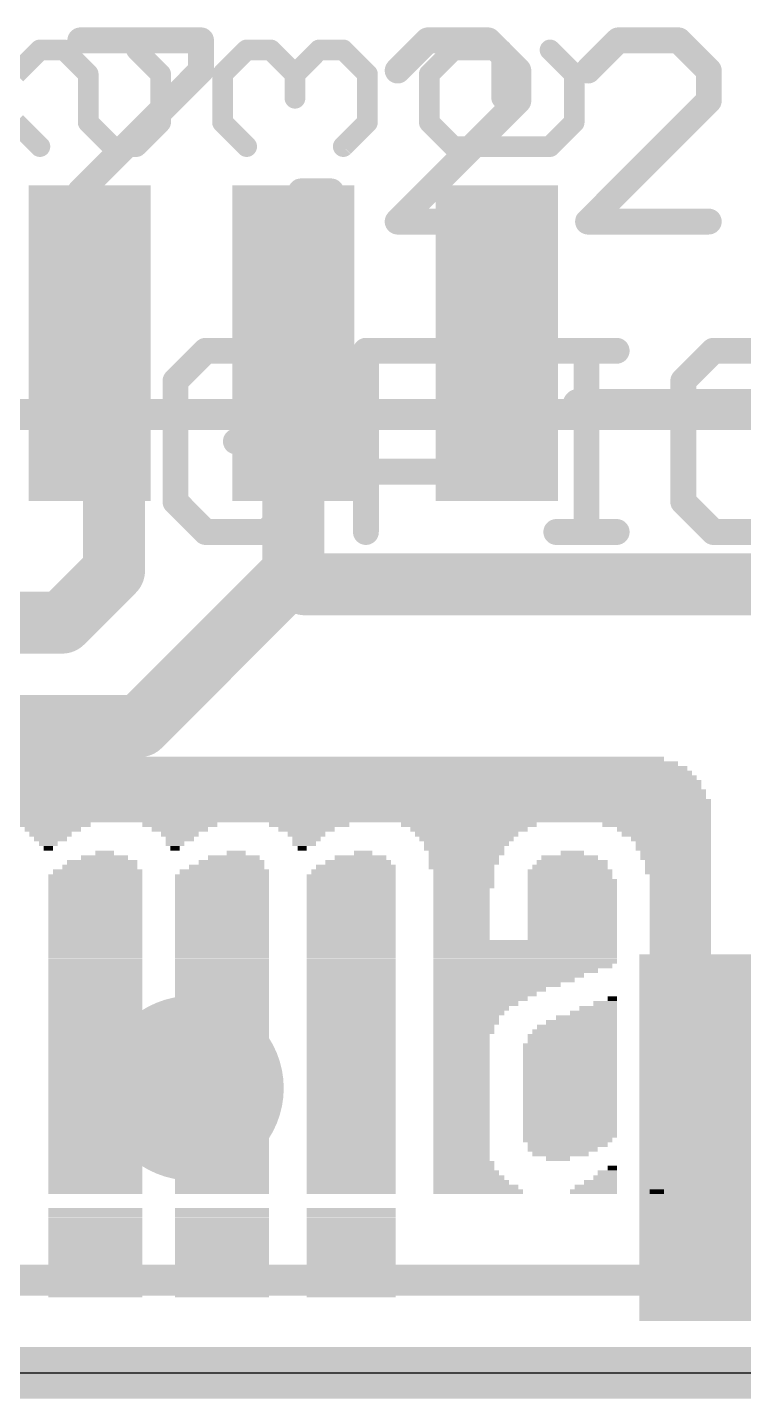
# Model space of a CAD drawing. Extents: x 0 to 65.2, y -0.5 to 30.7.
# Drawn here: x 10.5 to 14.02, y -0.13 to 6.6 of the extents above; entities that cross this region are included whole.
import ezdxf

# ---------------------------------------------------------------- set-up
doc = ezdxf.new("R2010")
doc.units = 0
for name, color, linetype in [('1', 12, 'CONTINUOUS'), ('16', 5, 'CONTINUOUS'), ('18', 110, 'CONTINUOUS'), ('20', 53, 'CONTINUOUS'), ('21', 40, 'CONTINUOUS'), ('22', 6, 'CONTINUOUS'), ('52', 253, 'CONTINUOUS')]:
    doc.layers.add(name, color=color, linetype=linetype)

# ---------------------------------------------------------------- blocks, each defined once
blk = doc.blocks.new('RECT')
blk.add_solid([(-0.5, -0.5), (0.5, -0.5), (-0.5, 0.5), (0.5, 0.5)])
blk = doc.blocks.new('ROUNDV')
at = {"const_width": 0.5}
blk.add_lwpolyline([(0, -0.25, 1), (0, 0.25, 1), (0, -0.25)], format="xyb", dxfattribs=at)

msp = doc.modelspace()

# ---------------------------------------------------------------- linework, layer by layer
at = {"layer": '1', "const_width": 0.254}
msp.add_lwpolyline([(0.127, 0), (65.024, 0)], dxfattribs=at)
at = {"layer": '16'}
for points, const_width in [([(10.922, 4.935), (10.803, 5.054)], 0.3048), ([(11.803, 5.054), (11.803, 3.929)], 0.3048), ([(10.922, 3.937), (10.922, 4.935)], 0.3048), ([(10.668, 3.683), (10.922, 3.937)], 0.3048), ([(11.049, 3.175), (11.803, 3.929)], 0.3048), ([(11.803, 3.929), (11.861, 3.871)], 0.3048), ([(11.861, 3.871), (16.129, 3.871)], 0.3048), ([(9.398, 3.683), (10.668, 3.683)], 0.3048), ([(9.1876, 3.175), (11.049, 3.175)], 0.3048), ([(0.127, 0), (65.024, 0)], 0.254)]:
    msp.add_lwpolyline(points, dxfattribs=dict(at, const_width=const_width))
at = {"layer": '16', "const_width": 0.1524}
for points in [[(10.8569, 5.1079, 1), (10.7491, 5.0001)], [(11.8792, 5.054, 1), (11.7268, 5.054)], [(10.9982, 4.935, 1), (10.8458, 4.935)], [(10.8681, 4.8811, 1), (10.9759, 4.9889)], [(10.9759, 3.8831, 1), (10.8681, 3.9909)], [(11.8569, 3.9829, 1), (11.7491, 3.8751)], [(11.8569, 3.8751, 1), (11.7491, 3.9829)], [(10.8458, 3.937, 1), (10.9982, 3.937)], [(11.7268, 3.929, 1), (11.8792, 3.929)], [(11.861, 3.9472, 1), (11.861, 3.7948)], [(11.8071, 3.8171, 1), (11.9149, 3.9249)], [(10.6141, 3.7369, 1), (10.7219, 3.6291)], [(10.668, 3.6068, 1), (10.668, 3.7592)], [(10.9951, 3.2289, 1), (11.1029, 3.1211)], [(11.049, 3.0988, 1), (11.049, 3.2512)]]:
    msp.add_lwpolyline(points, format="xyb", dxfattribs=at)
at = {"layer": '20'}
msp.add_line((3.0254, 0), (62.0254, 0), dxfattribs=at)
at = {"layer": '21', "const_width": 0.127}
for points in [[(10.7566, 6.5413), (11.3498, 6.5413)], [(11.3498, 6.5413), (11.3498, 6.393)], [(12.4641, 6.5413), (12.3158, 6.393)], [(12.7607, 6.5413), (12.4641, 6.5413)], [(12.909, 6.393), (12.7607, 6.5413)], [(13.3996, 6.5413), (13.2513, 6.393)], [(13.6962, 6.5413), (13.3996, 6.5413)], [(13.8445, 6.393), (13.6962, 6.5413)], [(11.3498, 6.393), (10.7566, 5.7998)], [(12.909, 6.2447), (12.909, 6.393)], [(13.8445, 6.2447), (13.8445, 6.393)], [(12.3158, 5.6515), (12.909, 6.2447)], [(13.2513, 5.6515), (13.8445, 6.2447)], [(10.7566, 5.7998), (10.7566, 5.6515)], [(11.9887, 5.7998), (11.8404, 5.7998)], [(11.8404, 5.7998), (11.8404, 5.6515)], [(11.9887, 5.6515), (11.9887, 5.7998)], [(11.6921, 5.3549), (11.9887, 5.6515)], [(11.8404, 5.6515), (11.9887, 5.6515)], [(12.909, 5.6515), (12.3158, 5.6515)], [(13.8445, 5.6515), (13.2513, 5.6515)], [(11.3727, 5.0173), (11.2244, 4.869)], [(11.6692, 5.0173), (11.3727, 5.0173)], [(11.8175, 4.869), (11.6692, 5.0173)], [(12.1599, 4.1275), (12.1599, 5.0173)], [(12.1599, 5.0173), (12.6048, 5.0173)], [(12.6048, 5.0173), (12.7531, 4.869)], [(13.0954, 5.0173), (13.392, 5.0173)], [(13.2437, 4.1275), (13.2437, 5.0173)], [(13.8674, 5.0173), (13.7191, 4.869)], [(14.164, 5.0173), (13.8674, 5.0173)], [(11.2244, 4.869), (11.2244, 4.2758)], [(12.7531, 4.869), (12.7531, 4.5724)], [(13.7191, 4.869), (13.7191, 4.2758)], [(11.8175, 4.5724), (11.521, 4.5724)], [(11.8175, 4.2758), (11.8175, 4.5724)], [(12.7531, 4.5724), (12.6048, 4.4241)], [(12.6048, 4.4241), (12.1599, 4.4241)], [(11.2244, 4.2758), (11.3727, 4.1275)], [(11.6692, 4.1275), (11.8175, 4.2758)], [(13.7191, 4.2758), (13.8674, 4.1275)], [(11.3727, 4.1275), (11.6692, 4.1275)], [(13.0954, 4.1275), (13.392, 4.1275)], [(13.8674, 4.1275), (14.164, 4.1275)]]:
    msp.add_lwpolyline(points, dxfattribs=at)
at = {"layer": '21', "const_width": 0.0635}
for points in [[(10.7566, 6.573, 1), (10.7566, 6.5095)], [(11.3815, 6.5413, 1), (11.318, 6.5413)], [(11.3498, 6.5095, 1), (11.3498, 6.573)], [(12.4641, 6.573, 1), (12.4641, 6.5095)], [(12.4866, 6.5188, 1), (12.4416, 6.5637)], [(12.7831, 6.5637, 1), (12.7382, 6.5188)], [(12.7607, 6.5095, 1), (12.7607, 6.573)], [(13.3996, 6.573, 1), (13.3996, 6.5095)], [(13.4221, 6.5188, 1), (13.3772, 6.5637)], [(13.7187, 6.5637, 1), (13.6738, 6.5188)], [(13.6962, 6.5095, 1), (13.6962, 6.573)], [(11.318, 6.393, 1), (11.3815, 6.393)], [(11.3722, 6.3705, 1), (11.3273, 6.4154)], [(12.2934, 6.4154, 1), (12.3383, 6.3705)], [(12.9407, 6.393, 1), (12.8772, 6.393)], [(12.8865, 6.3705, 1), (12.9314, 6.4154)], [(13.2289, 6.4154, 1), (13.2738, 6.3705)], [(13.8763, 6.393, 1), (13.8127, 6.393)], [(13.822, 6.3705, 1), (13.867, 6.4154)], [(12.8772, 6.2447, 1), (12.9407, 6.2447)], [(12.9314, 6.2222, 1), (12.8865, 6.2671)], [(13.8127, 6.2447, 1), (13.8763, 6.2447)], [(13.867, 6.2222, 1), (13.822, 6.2671)], [(10.7884, 5.7998, 1), (10.7249, 5.7998)], [(11.8404, 5.8315, 1), (11.8404, 5.768)], [(11.8722, 5.7998, 1), (11.8087, 5.7998)], [(12.0205, 5.7998, 1), (11.957, 5.7998)], [(11.9887, 5.768, 1), (11.9887, 5.8315)], [(10.7342, 5.8222, 1), (10.7791, 5.7773)], [(10.7249, 5.6515, 1), (10.7884, 5.6515)], [(11.8404, 5.6833, 1), (11.8404, 5.6198)], [(11.8087, 5.6515, 1), (11.8722, 5.6515)], [(11.957, 5.6515, 1), (12.0205, 5.6515)], [(12.0112, 5.629, 1), (11.9663, 5.674)], [(11.9887, 5.6198, 1), (11.9887, 5.6833)], [(12.3158, 5.6833, 1), (12.3158, 5.6198)], [(12.2934, 5.674, 1), (12.3383, 5.629)], [(12.909, 5.6198, 1), (12.909, 5.6833)], [(13.2513, 5.6833, 1), (13.2513, 5.6198)], [(13.2289, 5.674, 1), (13.2738, 5.629)], [(13.8445, 5.6198, 1), (13.8445, 5.6833)], [(11.6697, 5.3774, 1), (11.7146, 5.3325)], [(11.3727, 5.049, 1), (11.3727, 4.9855)], [(11.3951, 4.9948, 1), (11.3502, 5.0397)], [(11.6917, 5.0397, 1), (11.6468, 4.9948)], [(11.6692, 4.9855, 1), (11.6692, 5.049)], [(12.1916, 5.0173, 1), (12.1281, 5.0173)], [(12.1599, 5.049, 1), (12.1599, 4.9855)], [(12.6272, 5.0397, 1), (12.5823, 4.9948)], [(12.6048, 4.9855, 1), (12.6048, 5.049)], [(13.0954, 5.049, 1), (13.0954, 4.9855)], [(13.2754, 5.0173, 1), (13.2119, 5.0173)], [(13.392, 4.9855, 1), (13.392, 5.049)], [(13.8674, 5.049, 1), (13.8674, 4.9855)], [(13.8898, 4.9948, 1), (13.8449, 5.0397)], [(11.2561, 4.869, 1), (11.1926, 4.869)], [(11.2019, 4.8914, 1), (11.2468, 4.8465)], [(11.7951, 4.8465, 1), (11.84, 4.8914)], [(12.7848, 4.869, 1), (12.7213, 4.869)], [(12.7306, 4.8465, 1), (12.7755, 4.8914)], [(13.7508, 4.869, 1), (13.6873, 4.869)], [(13.6966, 4.8914, 1), (13.7415, 4.8465)], [(11.521, 4.6041, 1), (11.521, 4.5406)], [(11.8493, 4.5724, 1), (11.7858, 4.5724)], [(11.8175, 4.5406, 1), (11.8175, 4.6041)], [(12.7213, 4.5724, 1), (12.7848, 4.5724)], [(12.7755, 4.5499, 1), (12.7306, 4.5948)], [(12.1599, 4.4558, 1), (12.1599, 4.3923)], [(12.5823, 4.4465, 1), (12.6272, 4.4016)], [(12.6048, 4.3923, 1), (12.6048, 4.4558)], [(11.2468, 4.2982, 1), (11.2019, 4.2533)], [(11.84, 4.2533, 1), (11.7951, 4.2982)], [(13.7415, 4.2982, 1), (13.6966, 4.2533)], [(11.1926, 4.2758, 1), (11.2561, 4.2758)], [(11.7858, 4.2758, 1), (11.8493, 4.2758)], [(13.6873, 4.2758, 1), (13.7508, 4.2758)], [(11.3727, 4.1593, 1), (11.3727, 4.0958)], [(11.3502, 4.105, 1), (11.3951, 4.15)], [(11.6468, 4.15, 1), (11.6917, 4.105)], [(11.6692, 4.0958, 1), (11.6692, 4.1593)], [(13.0954, 4.1593, 1), (13.0954, 4.0958)], [(13.392, 4.0958, 1), (13.392, 4.1593)], [(13.8674, 4.1593, 1), (13.8674, 4.0958)], [(13.8449, 4.105, 1), (13.8898, 4.15)], [(12.1281, 4.1275, 1), (12.1916, 4.1275)], [(13.2119, 4.1275, 1), (13.2754, 4.1275)]]:
    msp.add_lwpolyline(points, format="xyb", dxfattribs=at)
at = {"layer": '22'}
for points, const_width in [([(10.558, 6.4943), (10.4394, 6.3757)], 0.1016), ([(10.6767, 6.4943), (10.558, 6.4943)], 0.1016), ([(10.7953, 6.3757), (10.6767, 6.4943)], 0.1016), ([(11.0326, 6.4943), (11.1512, 6.3757)], 0.1016), ([(11.574, 6.4943), (11.4554, 6.3757)], 0.1016), ([(11.6927, 6.4943), (11.574, 6.4943)], 0.1016), ([(11.8113, 6.3757), (11.6927, 6.4943)], 0.1016), ([(11.9299, 6.4943), (11.8113, 6.3757)], 0.1016), ([(12.0486, 6.4943), (11.9299, 6.4943)], 0.1016), ([(12.1672, 6.3757), (12.0486, 6.4943)], 0.1016), ([(12.4714, 6.3757), (12.59, 6.4943)], 0.1016), ([(12.59, 6.4943), (12.8273, 6.4943)], 0.1016), ([(12.8273, 6.4943), (12.8273, 6.2571)], 0.1016), ([(13.0646, 6.4943), (13.1832, 6.3757)], 0.1016), ([(10.7953, 6.1384), (10.7953, 6.3757)], 0.1016), ([(11.1512, 6.3757), (11.1512, 6.1384)], 0.1016), ([(11.4554, 6.3757), (11.4554, 6.1384)], 0.1016), ([(11.8113, 6.3757), (11.8113, 6.2571)], 0.1016), ([(12.1672, 6.1384), (12.1672, 6.3757)], 0.1016), ([(12.4714, 6.1384), (12.4714, 6.3757)], 0.1016), ([(13.1832, 6.3757), (13.1832, 6.1384)], 0.1016), ([(10.4394, 6.1384), (10.558, 6.0198)], 0.1016), ([(10.9139, 6.0198), (10.7953, 6.1384)], 0.1016), ([(11.1512, 6.1384), (11.0326, 6.0198)], 0.1016), ([(11.4554, 6.1384), (11.574, 6.0198)], 0.1016), ([(12.0486, 6.0198), (12.1672, 6.1384)], 0.1016), ([(12.59, 6.0198), (12.4714, 6.1384)], 0.1016), ([(13.1832, 6.1384), (13.0646, 6.0198)], 0.1016), ([(11.0326, 6.0198), (10.9139, 6.0198)], 0.1016), ([(13.0646, 6.0198), (12.59, 6.0198)], 0.1016), ([(14.303, 4.754), (13.203, 4.754)], 0.1524), ([(13.403, 0.454), (9.203, 0.454)], 0.1524)]:
    msp.add_lwpolyline(points, dxfattribs=dict(at, const_width=const_width))
for points, const_width in [([(10.558, 6.5197, 1), (10.558, 6.4689)], 0.0508), ([(10.576, 6.4764, 1), (10.5401, 6.5123)], 0.0508), ([(10.6946, 6.5123, 1), (10.6587, 6.4764)], 0.0508), ([(10.6767, 6.4689, 1), (10.6767, 6.5197)], 0.0508), ([(11.0505, 6.5123, 1), (11.0146, 6.4764)], 0.0508), ([(11.574, 6.5197, 1), (11.574, 6.4689)], 0.0508), ([(11.592, 6.4764, 1), (11.5561, 6.5123)], 0.0508), ([(11.7106, 6.5123, 1), (11.6747, 6.4764)], 0.0508), ([(11.6927, 6.4689, 1), (11.6927, 6.5197)], 0.0508), ([(11.9299, 6.5197, 1), (11.9299, 6.4689)], 0.0508), ([(11.9479, 6.4764, 1), (11.912, 6.5123)], 0.0508), ([(12.0665, 6.5123, 1), (12.0306, 6.4764)], 0.0508), ([(12.0486, 6.4689, 1), (12.0486, 6.5197)], 0.0508), ([(12.59, 6.5197, 1), (12.59, 6.4689)], 0.0508), ([(12.608, 6.4764, 1), (12.5721, 6.5123)], 0.0508), ([(12.8527, 6.4943, 1), (12.8019, 6.4943)], 0.0508), ([(12.8273, 6.4689, 1), (12.8273, 6.5197)], 0.0508), ([(13.0825, 6.5123, 1), (13.0466, 6.4764)], 0.0508), ([(10.8207, 6.3757, 1), (10.7699, 6.3757)], 0.0508), ([(10.7773, 6.3577, 1), (10.8133, 6.3937)], 0.0508), ([(11.1766, 6.3757, 1), (11.1258, 6.3757)], 0.0508), ([(11.1332, 6.3577, 1), (11.1692, 6.3937)], 0.0508), ([(11.4374, 6.3937, 1), (11.4734, 6.3577)], 0.0508), ([(11.4808, 6.3757, 1), (11.43, 6.3757)], 0.0508), ([(11.7933, 6.3937, 1), (11.8293, 6.3577)], 0.0508), ([(11.8367, 6.3757, 1), (11.7859, 6.3757)], 0.0508), ([(11.7933, 6.3577, 1), (11.8293, 6.3937)], 0.0508), ([(12.1926, 6.3757, 1), (12.1418, 6.3757)], 0.0508), ([(12.1492, 6.3577, 1), (12.1852, 6.3937)], 0.0508), ([(12.4534, 6.3937, 1), (12.4894, 6.3577)], 0.0508), ([(12.4968, 6.3757, 1), (12.446, 6.3757)], 0.0508), ([(13.2086, 6.3757, 1), (13.1578, 6.3757)], 0.0508), ([(13.1652, 6.3577, 1), (13.2012, 6.3937)], 0.0508), ([(11.7859, 6.2571, 1), (11.8367, 6.2571)], 0.0508), ([(12.8019, 6.2571, 1), (12.8527, 6.2571)], 0.0508), ([(10.8133, 6.1564, 1), (10.7773, 6.1205)], 0.0508), ([(10.7699, 6.1384, 1), (10.8207, 6.1384)], 0.0508), ([(11.1258, 6.1384, 1), (11.1766, 6.1384)], 0.0508), ([(11.1692, 6.1205, 1), (11.1332, 6.1564)], 0.0508), ([(11.4734, 6.1564, 1), (11.4374, 6.1205)], 0.0508), ([(11.43, 6.1384, 1), (11.4808, 6.1384)], 0.0508), ([(12.1418, 6.1384, 1), (12.1926, 6.1384)], 0.0508), ([(12.1852, 6.1205, 1), (12.1492, 6.1564)], 0.0508), ([(12.4894, 6.1564, 1), (12.4534, 6.1205)], 0.0508), ([(12.446, 6.1384, 1), (12.4968, 6.1384)], 0.0508), ([(13.1578, 6.1384, 1), (13.2086, 6.1384)], 0.0508), ([(13.2012, 6.1205, 1), (13.1652, 6.1564)], 0.0508), ([(10.5401, 6.0018, 1), (10.576, 6.0378)], 0.0508), ([(10.9139, 6.0452, 1), (10.9139, 5.9944)], 0.0508), ([(10.896, 6.0018, 1), (10.9319, 6.0378)], 0.0508), ([(11.0146, 6.0378, 1), (11.0505, 6.0018)], 0.0508), ([(11.0326, 5.9944, 1), (11.0326, 6.0452)], 0.0508), ([(11.5561, 6.0018, 1), (11.592, 6.0378)], 0.0508), ([(12.0306, 6.0378, 1), (12.0665, 6.0018)], 0.0508), ([(12.59, 6.0452, 1), (12.59, 5.9944)], 0.0508), ([(12.5721, 6.0018, 1), (12.608, 6.0378)], 0.0508), ([(13.0466, 6.0378, 1), (13.0825, 6.0018)], 0.0508), ([(13.0646, 5.9944, 1), (13.0646, 6.0452)], 0.0508), ([(13.203, 4.7921, 1), (13.203, 4.7159)], 0.0762), ([(13.403, 0.4159, 1), (13.403, 0.4921)], 0.0762)]:
    msp.add_lwpolyline(points, format="xyb", dxfattribs=dict(at, const_width=const_width))
at = {"layer": '52', "const_width": 0.1524}
for points in [[(14.303, 4.704), (8.203, 4.704)], [(8.203, 0.454), (14.303, 0.454)]]:
    msp.add_lwpolyline(points, dxfattribs=at)

# ---------------------------------------------------------------- block references
at = {"layer": '16', "rotation": 90}
for p, xscale, yscale in [((10.803, 5.054), 1.55, 0.6), ((11.803, 5.054), 1.55, 0.6), ((12.803, 5.054), 1.55, 0.6), ((14.103, 1.154), 1.8, 1.2)]:
    msp.add_blockref('RECT', p, dxfattribs=dict(at, xscale=xscale, yscale=yscale))
at = {"layer": '18', "xscale": 0.9064, "yscale": 0.9064}
msp.add_blockref('ROUNDV', (11.303, 1.397), dxfattribs=at)
msp.add_blockref('ROUNDV', (11.303, 1.397), dxfattribs=at)
at = {"layer": '21'}
for p, xscale, yscale in [((10.9804, 3.0133), 5.2883, 0.0231), ((11.0147, 2.9902), 5.3569, 0.0231), ((11.0376, 2.9671), 5.4026, 0.0231), ((11.0604, 2.921), 5.4483, 0.0229), ((11.049, 2.944), 5.4254, 0.0231), ((11.0719, 2.898), 5.4712, 0.0231), ((11.0719, 2.8749), 5.4712, 0.0231), ((11.0833, 2.8518), 5.494, 0.0231), ((11.0833, 2.8287), 5.494, 0.0231), ((11.096, 2.8056), 5.5194, 0.0231), ((11.096, 2.7824), 5.5194, 0.0231), ((11.096, 2.7593), 5.5194, 0.0231), ((11.096, 2.7362), 5.5194, 0.0231), ((11.096, 2.7131), 5.5194, 0.0231), ((10.6223, 2.69), 0.3708, 0.0231), ((11.2459, 2.69), 0.3683, 0.0231), ((11.8809, 2.69), 0.3937, 0.0231), ((12.6657, 2.69), 0.668, 0.0231), ((13.589, 2.69), 0.5334, 0.0231), ((10.621, 2.667), 0.2769, 0.0229), ((10.6096, 2.644), 0.2083, 0.0231), ((10.6096, 2.6209), 0.1626, 0.0231), ((11.2459, 2.667), 0.2769, 0.0229), ((11.2459, 2.644), 0.1854, 0.0231), ((11.2459, 2.6209), 0.1397, 0.0231), ((11.8681, 2.667), 0.2769, 0.0229), ((11.8681, 2.644), 0.1854, 0.0231), ((11.8681, 2.6209), 0.1397, 0.0231), ((12.6657, 2.667), 0.5766, 0.0229), ((12.6543, 2.644), 0.508, 0.0231), ((12.6543, 2.6209), 0.4623, 0.0231), ((13.6246, 2.667), 0.4623, 0.0229), ((13.636, 2.644), 0.4394, 0.0231), ((13.6589, 2.6209), 0.3937, 0.0231), ((10.5994, 2.5978), 0.0914, 0.0231), ((10.5994, 2.5747), 0.0457, 0.0231), ((10.8763, 2.5516), 0.0914, 0.0231), ((11.2217, 2.5978), 0.0914, 0.0231), ((11.2217, 2.5747), 0.0457, 0.0231), ((11.5227, 2.5516), 0.094, 0.0231), ((11.8567, 2.5978), 0.1168, 0.0231), ((11.8466, 2.5747), 0.0457, 0.0231), ((12.1463, 2.5516), 0.0914, 0.0231), ((12.6543, 2.5978), 0.4166, 0.0231), ((12.6429, 2.5747), 0.3937, 0.0231), ((12.6543, 2.5516), 0.3708, 0.0231), ((13.1737, 2.5516), 0.1143, 0.0231), ((13.6703, 2.5978), 0.3708, 0.0231), ((13.6703, 2.5747), 0.3708, 0.0231), ((13.6817, 2.5516), 0.348, 0.0231), ((10.8521, 2.4822), 0.3683, 0.0231), ((10.8636, 2.5053), 0.3454, 0.0231), ((10.875, 2.5284), 0.2311, 0.0231), ((11.4757, 2.4822), 0.3708, 0.0231), ((11.4999, 2.5053), 0.3226, 0.0231), ((11.5113, 2.5284), 0.254, 0.0231), ((12.1107, 2.4822), 0.3912, 0.0231), ((12.1222, 2.5053), 0.3226, 0.0231), ((12.1336, 2.5284), 0.254, 0.0231), ((12.6416, 2.5284), 0.3454, 0.0231), ((12.6416, 2.5053), 0.3454, 0.0231), ((12.6302, 2.4822), 0.3226, 0.0231), ((13.1623, 2.4822), 0.3708, 0.0231), ((13.1737, 2.5053), 0.348, 0.0231), ((13.161, 2.5284), 0.2769, 0.0231), ((13.6817, 2.5284), 0.348, 0.0231), ((13.6931, 2.5053), 0.3251, 0.0231), ((13.6931, 2.4822), 0.3251, 0.0231), ((10.8306, 2.436), 0.4623, 0.0231), ((10.8306, 2.413), 0.4623, 0.0229), ((10.842, 2.4591), 0.4394, 0.0231), ((11.4529, 2.436), 0.4623, 0.0231), ((11.4529, 2.413), 0.4623, 0.0229), ((11.4643, 2.4591), 0.4394, 0.0231), ((12.0879, 2.436), 0.4369, 0.0231), ((12.0879, 2.413), 0.4369, 0.0229), ((12.0993, 2.4591), 0.414, 0.0231), ((12.6416, 2.4591), 0.2997, 0.0231), ((12.6416, 2.436), 0.2997, 0.0231), ((12.6416, 2.413), 0.2997, 0.0229), ((13.1623, 2.4591), 0.4166, 0.0231), ((13.1623, 2.436), 0.4166, 0.0231), ((13.1737, 2.413), 0.4394, 0.0229), ((13.6931, 2.4591), 0.3251, 0.0231), ((13.7046, 2.436), 0.3023, 0.0231), ((13.7046, 2.413), 0.3023, 0.0229), ((10.8306, 2.39), 0.4623, 0.0231), ((10.8306, 2.3669), 0.4623, 0.0231), ((11.4529, 2.39), 0.4623, 0.0231), ((11.4529, 2.3669), 0.4623, 0.0231), ((12.0879, 2.39), 0.4369, 0.0231), ((12.0879, 2.3669), 0.4369, 0.0231), ((12.6416, 2.39), 0.2997, 0.0231), ((12.6302, 2.3669), 0.2769, 0.0231), ((13.1737, 2.39), 0.4394, 0.0231), ((13.1737, 2.3669), 0.4394, 0.0231), ((13.7046, 2.39), 0.3023, 0.0231), ((13.7046, 2.3669), 0.3023, 0.0231), ((10.8306, 2.3438), 0.4623, 0.0231), ((10.8306, 2.3207), 0.4623, 0.0231), ((10.8306, 2.2976), 0.4623, 0.0231), ((11.4529, 2.3438), 0.4623, 0.0231), ((11.4529, 2.3207), 0.4623, 0.0231), ((11.4529, 2.2976), 0.4623, 0.0231), ((12.0879, 2.3438), 0.4369, 0.0231), ((12.0879, 2.3207), 0.4369, 0.0231), ((12.0879, 2.2976), 0.4369, 0.0231), ((12.6302, 2.3438), 0.2769, 0.0231), ((12.6302, 2.3207), 0.2769, 0.0231), ((12.6302, 2.2976), 0.2769, 0.0231), ((13.1737, 2.3438), 0.4394, 0.0231), ((13.1737, 2.3207), 0.4394, 0.0231), ((13.1737, 2.2976), 0.4394, 0.0231), ((13.7046, 2.3438), 0.3023, 0.0231), ((13.7046, 2.3207), 0.3023, 0.0231), ((13.7046, 2.2976), 0.3023, 0.0231), ((10.8306, 2.2744), 0.4623, 0.0231), ((10.8306, 2.2513), 0.4623, 0.0231), ((10.8306, 2.2282), 0.4623, 0.0231), ((11.4529, 2.2744), 0.4623, 0.0231), ((11.4529, 2.2513), 0.4623, 0.0231), ((11.4529, 2.2282), 0.4623, 0.0231), ((12.0879, 2.2744), 0.4369, 0.0231), ((12.0879, 2.2513), 0.4369, 0.0231), ((12.0879, 2.2282), 0.4369, 0.0231), ((12.6302, 2.2744), 0.2769, 0.0231), ((12.6302, 2.2513), 0.2769, 0.0231), ((12.6302, 2.2282), 0.2769, 0.0231), ((13.1737, 2.2744), 0.4394, 0.0231), ((13.1737, 2.2513), 0.4394, 0.0231), ((13.1737, 2.2282), 0.4394, 0.0231), ((13.7046, 2.2744), 0.3023, 0.0231), ((13.7046, 2.2513), 0.3023, 0.0231), ((13.7046, 2.2282), 0.3023, 0.0231), ((10.8306, 2.2051), 0.4623, 0.0231), ((10.8306, 2.182), 0.4623, 0.0231), ((10.8306, 2.159), 0.4623, 0.0229), ((11.4529, 2.2051), 0.4623, 0.0231), ((11.4529, 2.182), 0.4623, 0.0231), ((11.4529, 2.159), 0.4623, 0.0229), ((12.0879, 2.2051), 0.4369, 0.0231), ((12.0879, 2.182), 0.4369, 0.0231), ((12.0879, 2.159), 0.4369, 0.0229), ((12.6302, 2.2051), 0.2769, 0.0231), ((12.6302, 2.182), 0.2769, 0.0231), ((12.6302, 2.159), 0.2769, 0.0229), ((13.1737, 2.2051), 0.4394, 0.0231), ((13.1737, 2.182), 0.4394, 0.0231), ((13.1737, 2.159), 0.4394, 0.0229), ((13.7046, 2.2051), 0.3023, 0.0231), ((13.7046, 2.182), 0.3023, 0.0231), ((13.7046, 2.159), 0.3023, 0.0229), ((10.8306, 2.136), 0.4623, 0.0231), ((10.8306, 2.1129), 0.4623, 0.0231), ((10.8306, 2.0898), 0.4623, 0.0231), ((11.4529, 2.136), 0.4623, 0.0231), ((11.4529, 2.1129), 0.4623, 0.0231), ((11.4529, 2.0898), 0.4623, 0.0231), ((12.0879, 2.136), 0.4369, 0.0231), ((12.0879, 2.1129), 0.4369, 0.0231), ((12.0879, 2.0898), 0.4369, 0.0231), ((12.6302, 2.136), 0.2769, 0.0231), ((12.9426, 2.1129), 0.9017, 0.0231), ((12.9426, 2.0898), 0.9017, 0.0231), ((13.1737, 2.136), 0.4394, 0.0231), ((13.7046, 2.136), 0.3023, 0.0231), ((13.7046, 2.1129), 0.3023, 0.0231), ((13.7046, 2.0898), 0.3023, 0.0231), ((10.8306, 2.0667), 0.4623, 0.0231), ((10.8306, 2.0436), 0.4623, 0.0231), ((10.8306, 2.0204), 0.4623, 0.0231), ((11.4529, 2.0667), 0.4623, 0.0231), ((11.4529, 2.0436), 0.4623, 0.0231), ((11.4529, 2.0204), 0.4623, 0.0231), ((12.0879, 2.0667), 0.4369, 0.0231), ((12.0879, 2.0436), 0.4369, 0.0231), ((12.0879, 2.0204), 0.4369, 0.0231), ((12.9426, 2.0667), 0.9017, 0.0231), ((12.9426, 2.0436), 0.9017, 0.0231), ((12.9426, 2.0204), 0.9017, 0.0231), ((13.7046, 2.0667), 0.3023, 0.0231), ((13.7046, 2.0436), 0.3023, 0.0231), ((13.7046, 2.0204), 0.3023, 0.0231), ((10.8306, 1.9973), 0.4623, 0.0231), ((10.8306, 1.9742), 0.4623, 0.0231), ((10.8306, 1.9511), 0.4623, 0.0231), ((11.4529, 1.9973), 0.4623, 0.0231), ((11.4529, 1.9742), 0.4623, 0.0231), ((11.4529, 1.9511), 0.4623, 0.0231), ((12.0879, 1.9973), 0.4369, 0.0231), ((12.0879, 1.9742), 0.4369, 0.0231), ((12.0879, 1.9511), 0.4369, 0.0231), ((12.9311, 1.9973), 0.8788, 0.0231), ((12.8956, 1.9742), 0.8077, 0.0231), ((12.8613, 1.9511), 0.7391, 0.0231), ((13.7046, 1.9973), 0.3023, 0.0231), ((13.7046, 1.9742), 0.3023, 0.0231), ((13.7046, 1.9511), 0.3023, 0.0231), ((10.8306, 1.928), 0.4623, 0.0231), ((10.8306, 1.905), 0.4623, 0.0229), ((10.8306, 1.882), 0.4623, 0.0231), ((11.4529, 1.928), 0.4623, 0.0231), ((11.4529, 1.905), 0.4623, 0.0229), ((11.4529, 1.882), 0.4623, 0.0231), ((12.0879, 1.928), 0.4369, 0.0231), ((12.0879, 1.905), 0.4369, 0.0229), ((12.0879, 1.882), 0.4369, 0.0231), ((12.8384, 1.928), 0.6934, 0.0231), ((12.8041, 1.905), 0.6248, 0.0229), ((12.7686, 1.882), 0.5537, 0.0231), ((13.7046, 1.928), 0.3023, 0.0231), ((13.7046, 1.905), 0.3023, 0.0229), ((13.7046, 1.882), 0.3023, 0.0231), ((10.8306, 1.8589), 0.4623, 0.0231), ((10.8306, 1.8358), 0.4623, 0.0231), ((10.8306, 1.8127), 0.4623, 0.0231), ((11.4529, 1.8589), 0.4623, 0.0231), ((11.4529, 1.8358), 0.4623, 0.0231), ((11.4529, 1.8127), 0.4623, 0.0231), ((12.0879, 1.8589), 0.4369, 0.0231), ((12.0879, 1.8358), 0.4369, 0.0231), ((12.0879, 1.8127), 0.4369, 0.0231), ((12.7457, 1.8589), 0.508, 0.0231), ((12.7229, 1.8358), 0.4623, 0.0231), ((12.7, 1.8127), 0.4166, 0.0231), ((13.335, 1.8127), 0.1168, 0.0231), ((13.3706, 1.8358), 0.0457, 0.0231), ((13.7046, 1.8589), 0.3023, 0.0231), ((13.7046, 1.8358), 0.3023, 0.0231), ((13.7046, 1.8127), 0.3023, 0.0231), ((10.8306, 1.7896), 0.4623, 0.0231), ((10.8306, 1.7664), 0.4623, 0.0231), ((10.8306, 1.7433), 0.4623, 0.0231), ((11.4529, 1.7896), 0.4623, 0.0231), ((11.4529, 1.7664), 0.4623, 0.0231), ((11.4529, 1.7433), 0.4623, 0.0231), ((12.0879, 1.7896), 0.4369, 0.0231), ((12.0879, 1.7664), 0.4369, 0.0231), ((12.0879, 1.7433), 0.4369, 0.0231), ((12.6771, 1.7896), 0.3708, 0.0231), ((12.6657, 1.7664), 0.348, 0.0231), ((12.653, 1.7433), 0.3226, 0.0231), ((13.2436, 1.7433), 0.2997, 0.0231), ((13.2779, 1.7664), 0.2311, 0.0231), ((13.3007, 1.7896), 0.1854, 0.0231), ((13.7046, 1.7896), 0.3023, 0.0231), ((13.7046, 1.7664), 0.3023, 0.0231), ((13.7046, 1.7433), 0.3023, 0.0231), ((10.8306, 1.7202), 0.4623, 0.0231), ((10.8306, 1.6971), 0.4623, 0.0231), ((10.8306, 1.674), 0.4623, 0.0231), ((11.4529, 1.7202), 0.4623, 0.0231), ((11.4529, 1.6971), 0.4623, 0.0231), ((11.4529, 1.674), 0.4623, 0.0231), ((12.0879, 1.7202), 0.4369, 0.0231), ((12.0879, 1.6971), 0.4369, 0.0231), ((12.0879, 1.674), 0.4369, 0.0231), ((12.653, 1.7202), 0.3226, 0.0231), ((12.6416, 1.6971), 0.2997, 0.0231), ((12.6416, 1.674), 0.2997, 0.0231), ((13.1851, 1.674), 0.4166, 0.0231), ((13.1966, 1.6971), 0.3937, 0.0231), ((13.2194, 1.7202), 0.348, 0.0231), ((13.7046, 1.7202), 0.3023, 0.0231), ((13.7046, 1.6971), 0.3023, 0.0231), ((13.7046, 1.674), 0.3023, 0.0231), ((10.8306, 1.651), 0.4623, 0.0229), ((10.8306, 1.628), 0.4623, 0.0231), ((10.8306, 1.6049), 0.4623, 0.0231), ((11.4529, 1.651), 0.4623, 0.0229), ((11.4529, 1.628), 0.4623, 0.0231), ((11.4529, 1.6049), 0.4623, 0.0231), ((12.0879, 1.651), 0.4369, 0.0229), ((12.0879, 1.628), 0.4369, 0.0231), ((12.0879, 1.6049), 0.4369, 0.0231), ((12.6302, 1.651), 0.2769, 0.0229), ((12.6302, 1.628), 0.2769, 0.0231), ((12.6302, 1.6049), 0.2769, 0.0231), ((13.1623, 1.6049), 0.4623, 0.0231), ((13.1737, 1.651), 0.4394, 0.0229), ((13.1737, 1.628), 0.4394, 0.0231), ((13.7046, 1.651), 0.3023, 0.0229), ((13.7046, 1.628), 0.3023, 0.0231), ((13.7046, 1.6049), 0.3023, 0.0231), ((10.8306, 1.5818), 0.4623, 0.0231), ((10.8306, 1.5587), 0.4623, 0.0231), ((11.4529, 1.5818), 0.4623, 0.0231), ((11.4529, 1.5587), 0.4623, 0.0231), ((12.0879, 1.5818), 0.4369, 0.0231), ((12.0879, 1.5587), 0.4369, 0.0231), ((12.6302, 1.5818), 0.2769, 0.0231), ((12.6302, 1.5587), 0.2769, 0.0231), ((13.1623, 1.5818), 0.4623, 0.0231), ((13.1623, 1.5587), 0.4623, 0.0231), ((13.7046, 1.5818), 0.3023, 0.0231), ((13.7046, 1.5587), 0.3023, 0.0231), ((10.8306, 1.5356), 0.4623, 0.0231), ((10.8306, 1.5124), 0.4623, 0.0231), ((10.8306, 1.4893), 0.4623, 0.0231), ((11.4529, 1.5356), 0.4623, 0.0231), ((11.4529, 1.5124), 0.4623, 0.0231), ((11.4529, 1.4893), 0.4623, 0.0231), ((12.0879, 1.5356), 0.4369, 0.0231), ((12.0879, 1.5124), 0.4369, 0.0231), ((12.0879, 1.4893), 0.4369, 0.0231), ((12.6302, 1.5356), 0.2769, 0.0231), ((12.6302, 1.5124), 0.2769, 0.0231), ((12.6302, 1.4893), 0.2769, 0.0231), ((13.1623, 1.5356), 0.4623, 0.0231), ((13.1623, 1.5124), 0.4623, 0.0231), ((13.1623, 1.4893), 0.4623, 0.0231), ((13.7046, 1.5356), 0.3023, 0.0231), ((13.7046, 1.5124), 0.3023, 0.0231), ((13.7046, 1.4893), 0.3023, 0.0231), ((10.8306, 1.4662), 0.4623, 0.0231), ((10.8306, 1.4431), 0.4623, 0.0231), ((10.8306, 1.42), 0.4623, 0.0231), ((11.4529, 1.4662), 0.4623, 0.0231), ((11.4529, 1.4431), 0.4623, 0.0231), ((11.4529, 1.42), 0.4623, 0.0231), ((12.0879, 1.4662), 0.4369, 0.0231), ((12.0879, 1.4431), 0.4369, 0.0231), ((12.0879, 1.42), 0.4369, 0.0231), ((12.6302, 1.4662), 0.2769, 0.0231), ((12.6302, 1.4431), 0.2769, 0.0231), ((12.6302, 1.42), 0.2769, 0.0231), ((13.1623, 1.4662), 0.4623, 0.0231), ((13.1623, 1.4431), 0.4623, 0.0231), ((13.1623, 1.42), 0.4623, 0.0231), ((13.7046, 1.4662), 0.3023, 0.0231), ((13.7046, 1.4431), 0.3023, 0.0231), ((13.7046, 1.42), 0.3023, 0.0231), ((10.8306, 1.397), 0.4623, 0.0229), ((10.8306, 1.374), 0.4623, 0.0231), ((10.8306, 1.3509), 0.4623, 0.0231), ((11.4529, 1.397), 0.4623, 0.0229), ((11.4529, 1.374), 0.4623, 0.0231), ((11.4529, 1.3509), 0.4623, 0.0231), ((12.0879, 1.397), 0.4369, 0.0229), ((12.0879, 1.374), 0.4369, 0.0231), ((12.0879, 1.3509), 0.4369, 0.0231), ((12.6302, 1.397), 0.2769, 0.0229), ((12.6302, 1.374), 0.2769, 0.0231), ((12.6302, 1.3509), 0.2769, 0.0231), ((13.1623, 1.397), 0.4623, 0.0229), ((13.1623, 1.374), 0.4623, 0.0231), ((13.1623, 1.3509), 0.4623, 0.0231), ((13.7046, 1.397), 0.3023, 0.0229), ((13.7046, 1.374), 0.3023, 0.0231), ((13.7046, 1.3509), 0.3023, 0.0231), ((10.8306, 1.3278), 0.4623, 0.0231), ((10.8306, 1.3047), 0.4623, 0.0231), ((10.8306, 1.2816), 0.4623, 0.0231), ((11.4529, 1.3278), 0.4623, 0.0231), ((11.4529, 1.3047), 0.4623, 0.0231), ((11.4529, 1.2816), 0.4623, 0.0231), ((12.0879, 1.3278), 0.4369, 0.0231), ((12.0879, 1.3047), 0.4369, 0.0231), ((12.0879, 1.2816), 0.4369, 0.0231), ((12.6302, 1.3278), 0.2769, 0.0231), ((12.6302, 1.3047), 0.2769, 0.0231), ((12.6302, 1.2816), 0.2769, 0.0231), ((13.1623, 1.3278), 0.4623, 0.0231), ((13.1623, 1.3047), 0.4623, 0.0231), ((13.1623, 1.2816), 0.4623, 0.0231), ((13.7046, 1.3278), 0.3023, 0.0231), ((13.7046, 1.3047), 0.3023, 0.0231), ((13.7046, 1.2816), 0.3023, 0.0231), ((10.8306, 1.2584), 0.4623, 0.0231), ((10.8306, 1.2353), 0.4623, 0.0231), ((10.8306, 1.2122), 0.4623, 0.0231), ((11.4529, 1.2584), 0.4623, 0.0231), ((11.4529, 1.2353), 0.4623, 0.0231), ((11.4529, 1.2122), 0.4623, 0.0231), ((12.0879, 1.2584), 0.4369, 0.0231), ((12.0879, 1.2353), 0.4369, 0.0231), ((12.0879, 1.2122), 0.4369, 0.0231), ((12.6302, 1.2584), 0.2769, 0.0231), ((12.6302, 1.2353), 0.2769, 0.0231), ((12.6302, 1.2122), 0.2769, 0.0231), ((13.1623, 1.2584), 0.4623, 0.0231), ((13.1623, 1.2353), 0.4623, 0.0231), ((13.1623, 1.2122), 0.4623, 0.0231), ((13.7046, 1.2584), 0.3023, 0.0231), ((13.7046, 1.2353), 0.3023, 0.0231), ((13.7046, 1.2122), 0.3023, 0.0231), ((10.8306, 1.1891), 0.4623, 0.0231), ((10.8306, 1.166), 0.4623, 0.0231), ((10.8306, 1.143), 0.4623, 0.0229), ((11.4529, 1.1891), 0.4623, 0.0231), ((11.4529, 1.166), 0.4623, 0.0231), ((11.4529, 1.143), 0.4623, 0.0229), ((12.0879, 1.1891), 0.4369, 0.0231), ((12.0879, 1.166), 0.4369, 0.0231), ((12.0879, 1.143), 0.4369, 0.0229), ((12.6302, 1.1891), 0.2769, 0.0231), ((12.6302, 1.166), 0.2769, 0.0231), ((12.6302, 1.143), 0.2769, 0.0229), ((13.1623, 1.1891), 0.4623, 0.0231), ((13.1623, 1.166), 0.4623, 0.0231), ((13.1509, 1.143), 0.4394, 0.0229), ((13.7046, 1.1891), 0.3023, 0.0231), ((13.7046, 1.166), 0.3023, 0.0231), ((13.7046, 1.143), 0.3023, 0.0229), ((10.8306, 1.12), 0.4623, 0.0231), ((10.8306, 1.0969), 0.4623, 0.0231), ((10.8306, 1.0738), 0.4623, 0.0231), ((11.4529, 1.12), 0.4623, 0.0231), ((11.4529, 1.0969), 0.4623, 0.0231), ((11.4529, 1.0738), 0.4623, 0.0231), ((12.0879, 1.12), 0.4369, 0.0231), ((12.0879, 1.0969), 0.4369, 0.0231), ((12.0879, 1.0738), 0.4369, 0.0231), ((12.6302, 1.12), 0.2769, 0.0231), ((12.6302, 1.0969), 0.2769, 0.0231), ((12.6302, 1.0738), 0.2769, 0.0231), ((13.1267, 1.0969), 0.3454, 0.0231), ((13.1509, 1.12), 0.3937, 0.0231), ((13.1153, 1.0738), 0.2769, 0.0231), ((13.7046, 1.12), 0.3023, 0.0231), ((13.7046, 1.0969), 0.3023, 0.0231), ((13.6919, 1.0738), 0.2769, 0.0231), ((10.8306, 1.0507), 0.4623, 0.0231), ((10.8306, 1.0276), 0.4623, 0.0231), ((10.8306, 1.0044), 0.4623, 0.0231), ((11.4529, 1.0507), 0.4623, 0.0231), ((11.4529, 1.0276), 0.4623, 0.0231), ((11.4529, 1.0044), 0.4623, 0.0231), ((12.0879, 1.0507), 0.4369, 0.0231), ((12.0879, 1.0276), 0.4369, 0.0231), ((12.0879, 1.0044), 0.4369, 0.0231), ((12.6302, 1.0507), 0.2769, 0.0231), ((12.6416, 1.0276), 0.2997, 0.0231), ((12.6416, 1.0044), 0.2997, 0.0231), ((13.1039, 1.0507), 0.1168, 0.0231), ((13.3706, 1.0044), 0.0457, 0.0231), ((13.6919, 1.0507), 0.2769, 0.0231), ((13.6804, 1.0276), 0.254, 0.0231), ((13.6804, 1.0044), 0.254, 0.0231), ((10.8306, 0.9813), 0.4623, 0.0231), ((10.8306, 0.9582), 0.4623, 0.0231), ((10.8306, 0.9351), 0.4623, 0.0231), ((11.4529, 0.9813), 0.4623, 0.0231), ((11.4529, 0.9582), 0.4623, 0.0231), ((11.4529, 0.9351), 0.4623, 0.0231), ((12.0879, 0.9813), 0.4369, 0.0231), ((12.0879, 0.9582), 0.4369, 0.0231), ((12.0879, 0.9351), 0.4369, 0.0231), ((12.653, 0.9813), 0.3226, 0.0231), ((12.6657, 0.9582), 0.348, 0.0231), ((12.6771, 0.9351), 0.3708, 0.0231), ((13.3121, 0.9351), 0.1626, 0.0231), ((13.335, 0.9582), 0.1168, 0.0231), ((13.3464, 0.9813), 0.094, 0.0231), ((13.669, 0.9813), 0.2311, 0.0231), ((13.6576, 0.9582), 0.2083, 0.0231), ((13.6462, 0.9351), 0.1854, 0.0231), ((10.8306, 0.912), 0.4623, 0.0231), ((10.8306, 0.889), 0.4623, 0.0229), ((11.4529, 0.912), 0.4623, 0.0231), ((11.4529, 0.889), 0.4623, 0.0229), ((12.0879, 0.912), 0.4369, 0.0231), ((12.0879, 0.889), 0.4369, 0.0229), ((12.7, 0.912), 0.4166, 0.0231), ((12.7114, 0.889), 0.4394, 0.0229), ((13.2779, 0.889), 0.2311, 0.0229), ((13.2893, 0.912), 0.2083, 0.0231), ((13.6233, 0.912), 0.1397, 0.0231), ((13.589, 0.889), 0.0711, 0.0229), ((10.8306, 0.7967), 0.4623, 0.0231), ((11.4529, 0.7967), 0.4623, 0.0231), ((12.0879, 0.7967), 0.4369, 0.0231), ((10.8306, 0.7736), 0.4623, 0.0231), ((10.8306, 0.7504), 0.4623, 0.0231), ((11.4529, 0.7736), 0.4623, 0.0231), ((11.4529, 0.7504), 0.4623, 0.0231), ((12.0879, 0.7736), 0.4369, 0.0231), ((12.0879, 0.7504), 0.4369, 0.0231), ((10.8306, 0.7273), 0.4623, 0.0231), ((10.8306, 0.7042), 0.4623, 0.0231), ((10.8306, 0.6811), 0.4623, 0.0231), ((11.4529, 0.7273), 0.4623, 0.0231), ((11.4529, 0.7042), 0.4623, 0.0231), ((11.4529, 0.6811), 0.4623, 0.0231), ((12.0879, 0.7273), 0.4369, 0.0231), ((12.0879, 0.7042), 0.4369, 0.0231), ((12.0879, 0.6811), 0.4369, 0.0231), ((10.8306, 0.658), 0.4623, 0.0231), ((10.8306, 0.635), 0.4623, 0.0229), ((10.8306, 0.612), 0.4623, 0.0231), ((11.4529, 0.658), 0.4623, 0.0231), ((11.4529, 0.635), 0.4623, 0.0229), ((11.4529, 0.612), 0.4623, 0.0231), ((12.0879, 0.658), 0.4369, 0.0231), ((12.0879, 0.635), 0.4369, 0.0229), ((12.0879, 0.612), 0.4369, 0.0231), ((10.8306, 0.5889), 0.4623, 0.0231), ((10.8306, 0.5658), 0.4623, 0.0231), ((10.8306, 0.5427), 0.4623, 0.0231), ((11.4529, 0.5889), 0.4623, 0.0231), ((11.4529, 0.5658), 0.4623, 0.0231), ((11.4529, 0.5427), 0.4623, 0.0231), ((12.0879, 0.5889), 0.4369, 0.0231), ((12.0879, 0.5658), 0.4369, 0.0231), ((12.0879, 0.5427), 0.4369, 0.0231), ((10.8306, 0.5196), 0.4623, 0.0231), ((10.8306, 0.4964), 0.4623, 0.0231), ((10.8306, 0.4733), 0.4623, 0.0231), ((11.4529, 0.5196), 0.4623, 0.0231), ((11.4529, 0.4964), 0.4623, 0.0231), ((11.4529, 0.4733), 0.4623, 0.0231), ((12.0879, 0.5196), 0.4369, 0.0231), ((12.0879, 0.4964), 0.4369, 0.0231), ((12.0879, 0.4733), 0.4369, 0.0231), ((10.8306, 0.4502), 0.4623, 0.0231), ((10.8306, 0.4271), 0.4623, 0.0231), ((10.8306, 0.404), 0.4623, 0.0231), ((11.4529, 0.4502), 0.4623, 0.0231), ((11.4529, 0.4271), 0.4623, 0.0231), ((11.4529, 0.404), 0.4623, 0.0231), ((12.0879, 0.4502), 0.4369, 0.0231), ((12.0879, 0.4271), 0.4369, 0.0231), ((12.0879, 0.404), 0.4369, 0.0231), ((10.8306, 0.381), 0.4623, 0.0229), ((11.4529, 0.381), 0.4623, 0.0229), ((12.0879, 0.381), 0.4369, 0.0229)]:
    msp.add_blockref('RECT', p, dxfattribs=dict(at, xscale=xscale, yscale=yscale))

doc.saveas('drawing.dxf')
